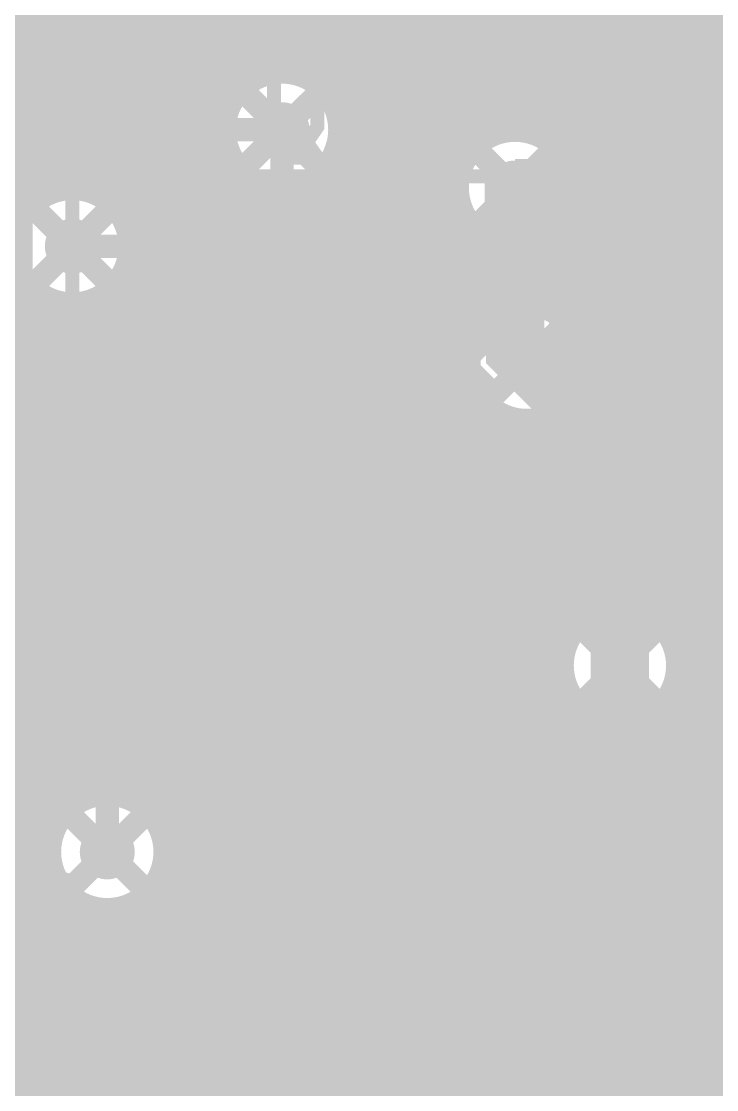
# Model space of a CAD drawing. Extents: x -3 to 92, y -53 to 125.
# Drawn here: x 64.47 to 72.05, y 58.75 to 70.4 of the extents above; entities that cross this region are included whole.
import ezdxf

# ---------------------------------------------------------------- set-up
doc = ezdxf.new("R2010")
doc.units = 0
doc.header["$MEASUREMENT"] = 0
doc.layers.get('0').update_dxf_attribs({"linetype": 'CONTINUOUS'})
for name, color, linetype in [('23-325-0_AST', 7, 'CONTINUOUS'), ('23-325-0_BOT', 7, 'CONTINUOUS'), ('23-325-0_DRD', 2, 'CONTINUOUS'), ('23-325-0_IN1', 4, 'CONTINUOUS'), ('23-325-0_IN2', 3, 'CONTINUOUS'), ('23-325-0_SMT', 10, 'CONTINUOUS'), ('23-325-0_SPT', 14, 'CONTINUOUS'), ('23-325-0_SST', 9, 'CONTINUOUS'), ('23-325-0_TOP', 12, 'CONTINUOUS'), ('THRUHOLE_TAP', 8, 'CONTINUOUS')]:
    doc.layers.add(name, color=color, linetype=linetype)

# ---------------------------------------------------------------- blocks, each defined once
blk = doc.blocks.new('OBLONG_51')
at = {"const_width": 0.65024}
blk.add_lwpolyline([(0, 0.50038), (0, -0.50038)], dxfattribs=at)
at = {"const_width": 0.32512}
for points in [[(-0.16256, 0.50038, 1), (0.16256, 0.50038, 1)], [(-0.16256, -0.50038, 1), (0.16256, -0.50038, 1)]]:
    blk.add_lwpolyline(points, format="xyb", close=True, dxfattribs=at)
blk = doc.blocks.new('ROUND_68')
at = {"const_width": 0.29972}
blk.add_lwpolyline([(-0.14986, 0, 1), (0.14986, 0, 1)], format="xyb", close=True, dxfattribs=at)
blk = doc.blocks.new('ROUND_78')
at = {"const_width": 0.29972}
blk.add_lwpolyline([(-0.14986, 0, 1), (0.14986, 0, 1)], format="xyb", close=True, dxfattribs=at)
blk = doc.blocks.new('ROUND_79')
at = {"const_width": 0.29972}
blk.add_lwpolyline([(-0.14986, 0, 1), (0.14986, 0, 1)], format="xyb", close=True, dxfattribs=at)
blk = doc.blocks.new('RECTANGLE_7')
blk.add_solid([(0.4064, 0.4826), (0.4064, -0.4826), (-0.4064, 0.4826), (-0.4064, -0.4826)])
blk = doc.blocks.new('RECTANGLE_40')
blk.add_solid([(0.635, 0.508), (0.635, -0.508), (-0.635, 0.508), (-0.635, -0.508)])
blk = doc.blocks.new('ROUND_84')
at = {"const_width": 0.10033}
blk.add_lwpolyline([(-0.050164, 0, 1), (0.050164, 0, 1)], format="xyb", close=True, dxfattribs=at)

msp = doc.modelspace()

# ---------------------------------------------------------------- linework, layer by layer
at = {"layer": '23-325-0_AST', "const_width": 0.1524}
for points in [[(62.103, 74.422), (62.103, 69.088), (64.897, 69.088), (64.897, 74.422), (62.103, 74.422)], [(70.2945, 69.6595), (73.2155, 69.6595), (73.2155, 71.2978), (70.2945, 71.2978), (70.2945, 69.6595)], [(71.5137, 70.02526), (71.5137, 71.04126), (71.42988, 70.87108)], [(72.11568, 70.02526), (72.11568, 71.04126), (72.03186, 70.87108)], [(70.66026, 70.53326), (70.91426, 70.53326), (70.99808, 70.7009), (70.99808, 70.87108), (70.91426, 71.04126), (70.66026, 71.04126), (70.66026, 70.02526)], [(70.87108, 70.53326), (70.99808, 70.02526)], [(71.60006, 70.02526), (71.42988, 70.02526)], [(72.1995, 70.02526), (72.03186, 70.02526)], [(70.2945, 67.7545), (73.2155, 67.7545), (73.2155, 69.3928), (70.2945, 69.3928), (70.2945, 67.7545)], [(71.5137, 68.12026), (71.5137, 69.13626), (71.42988, 68.96608)], [(72.11568, 68.12026), (72.11568, 69.13626), (72.03186, 68.96608)], [(70.66026, 68.62826), (70.91426, 68.62826), (70.99808, 68.7959), (70.99808, 68.96608), (70.91426, 69.13626), (70.66026, 69.13626), (70.66026, 68.12026)], [(59.944, 68.707), (64.516, 68.707), (64.516, 66.929), (64.262, 66.675), (64.516, 66.421), (64.516, 64.643), (59.944, 64.643), (59.944, 68.707)], [(65.024, 68.707), (69.596, 68.707), (69.596, 66.929), (69.342, 66.675), (69.596, 66.421), (69.596, 64.643), (65.024, 64.643), (65.024, 68.707)], [(70.87108, 68.62826), (70.99808, 68.12026)], [(71.60006, 68.12026), (71.42988, 68.12026)], [(72.1995, 68.12026), (72.03186, 68.12026)], [(66.90868, 67.65544), (66.90868, 67.183), (66.23304, 67.41922), (66.23304, 67.5386), (67.24904, 67.5386)], [(70.2945, 65.8495), (73.2155, 65.8495), (73.2155, 67.4878), (70.2945, 67.4878), (70.2945, 65.8495)], [(71.5137, 66.21526), (71.5137, 67.23126), (71.42988, 67.06108)], [(72.11568, 66.21526), (72.11568, 67.23126), (72.03186, 67.06108)], [(70.66026, 66.72326), (70.91426, 66.72326), (70.99808, 66.8909), (70.99808, 67.06108), (70.91426, 67.23126), (70.66026, 67.23126), (70.66026, 66.21526)], [(67.24904, 66.81724), (67.24904, 66.58102)], [(67.24904, 66.7004), (66.23304, 66.7004), (66.40068, 66.58102)], [(70.87108, 66.72326), (70.99808, 66.21526)], [(71.60006, 66.21526), (71.42988, 66.21526)], [(72.1995, 66.21526), (72.03186, 66.21526)], [(67.07886, 65.62344), (67.24904, 65.6844), (67.24904, 65.92062), (67.07886, 65.97904), (66.90868, 66.09842), (66.40068, 66.09842), (66.23304, 66.04), (66.23304, 65.6844), (66.40068, 65.62344), (67.07886, 65.62344)], [(66.90868, 65.8622), (67.24904, 66.09842)], [(70.2945, 61.4045), (73.2155, 61.4045), (73.2155, 63.0428), (70.2945, 63.0428), (70.2945, 61.4045)], [(71.5137, 61.77026), (71.5137, 62.78626), (71.42988, 62.61608)], [(72.11568, 61.77026), (72.11568, 62.78626), (72.03186, 62.61608)], [(70.66026, 62.27826), (70.91426, 62.27826), (70.99808, 62.4459), (70.99808, 62.61608), (70.91426, 62.78626), (70.66026, 62.78626), (70.66026, 61.77026)], [(70.87108, 62.27826), (70.99808, 61.77026)], [(69.7738, 58.3438), (69.7738, 62.04458), (59.7662, 62.04458), (59.7662, 58.928), (60.2488, 58.4454), (60.325, 58.34888), (69.7484, 58.3438), (69.7738, 58.3438)], [(71.60006, 61.77026), (71.42988, 61.77026)], [(72.1995, 61.77026), (72.03186, 61.77026)], [(65.06718, 60.9981), (64.05118, 61.3537), (64.05118, 60.87872)], [(65.06718, 60.5155), (65.06718, 60.27928)], [(65.06718, 60.39612), (64.05118, 60.39612), (64.22136, 60.27928)], [(64.05118, 59.79668), (64.897, 59.79668), (65.06718, 59.73572), (65.06718, 59.38012), (64.897, 59.3217), (64.05118, 59.3217)]]:
    msp.add_lwpolyline(points, dxfattribs=at)
at = {"layer": '23-325-0_BOT'}
for points, const_width in [([(70.993, 124.46), (70.993, 66.5734)], 0.254), ([(71.2216, 124.46), (71.2216, 66.3448)], 0.254), ([(71.4502, 124.46), (71.4502, 66.1162)], 0.254), ([(71.6788, 124.46), (71.6788, 52.83962)], 0.254), ([(71.9074, 124.46), (71.9074, 52.82692)], 0.254), ([(72.136, 124.46), (72.136, 52.72024)], 0.254), ([(66.8782, 120.8405), (66.8782, 69.6722)], 0.254), ([(69.3928, 113.31448), (69.3928, 69.0372)], 0.254), ([(69.6214, 113.28146), (69.6214, 69.18452)], 0.254), ([(67.1068, 98.82378), (67.1068, 69.8119)], 0.254), ([(67.3354, 98.5393), (67.3354, 69.84492)], 0.254), ([(67.564, 98.44278), (67.564, 69.79158)], 0.254), ([(67.7926, 98.4377), (67.7926, 69.61886)], 0.254), ([(68.0212, 98.52406), (68.0212, 17.04594)], 0.254), ([(61.468, 97.536), (64.389, 94.615), (64.389, 82.55), (63.881, 82.042), (63.881, 67.691), (64.77, 66.802), (64.77, 55.88)], 0.254), ([(66.04, 96.52), (66.04, 55.88)], 0.254), ([(66.6496, 96.35998), (66.6496, 56.03748)], 0.254), ([(66.4972, 96.08566), (66.4972, 56.3118)], 0.254), ([(65.024, 67.945), (65.405, 68.326), (65.405, 81.28)], 0.254), ([(69.85, 78.36662), (69.85, 69.2277)], 0.254), ([(70.0786, 78.17612), (70.0786, 69.18452)], 0.254), ([(70.7644, 78.2574), (70.7644, 66.802)], 0.254), ([(70.3072, 78.11262), (70.3072, 69.0372)], 0.254), ([(70.5358, 78.13548), (70.5358, 67.0306)], 0.254), ([(68.2498, 74.88428), (68.2498, 16.79956)], 0.254), ([(69.1642, 74.86904), (69.1642, 56.38038)], 0.254), ([(68.4784, 74.7268), (68.4784, 5.0673)], 0.254), ([(68.707, 74.68108), (68.707, 56.12384)], 0.254), ([(68.9356, 74.72172), (68.9356, 56.31688)], 0.254), ([(86.233, 70.4088), (66.4972, 70.4088)], 0.254), ([(86.233, 70.1802), (66.4972, 70.1802)], 0.254), ([(86.233, 69.9516), (66.4972, 69.9516)], 0.254), ([(66.93662, 69.723), (66.4972, 69.723)], 0.254), ([(80.39862, 69.723), (67.68084, 69.723)], 0.254), ([(66.74612, 69.4944), (66.4972, 69.4944)], 0.254), ([(80.20812, 69.4944), (67.87388, 69.4944)], 0.254), ([(66.68262, 69.2658), (66.4972, 69.2658)], 0.254), ([(67.31, 69.215), (67.31, 55.88)], 0.254), ([(80.14462, 69.2658), (67.93738, 69.2658)], 0.254), ([(66.70548, 69.0372), (66.4972, 69.0372)], 0.254), ([(69.39026, 69.0372), (67.91452, 69.0372)], 0.254), ([(80.16748, 69.0372), (70.3072, 69.0372)], 0.254), ([(66.8274, 68.8086), (66.4972, 68.8086)], 0.254), ([(66.8528, 68.78066), (66.8528, 56.3118)], 0.254), ([(67.7672, 68.78066), (67.7672, 56.3118)], 0.254), ([(69.24294, 68.8086), (67.79006, 68.8086)], 0.254), ([(67.7926, 68.8086), (67.7926, 56.28386)], 0.254), ([(69.85, 68.58), (69.85, 66.802), (69.977, 66.675)], 0.635), ([(80.2894, 68.8086), (70.45452, 68.8086)], 0.254), ([(66.8528, 68.58), (66.4972, 68.58)], 0.254), ([(69.2023, 68.58), (67.7672, 68.58)], 0.254), ([(69.2023, 68.58), (69.2023, 66.802)], 0.254), ([(86.233, 68.58), (70.4977, 68.58)], 0.254), ([(70.4977, 68.58), (70.4977, 67.0687)], 0.254), ([(66.8528, 68.3514), (66.4972, 68.3514)], 0.254), ([(69.2023, 68.3514), (67.7672, 68.3514)], 0.254), ([(86.233, 68.3514), (70.4977, 68.3514)], 0.254), ([(66.8528, 68.1228), (66.4972, 68.1228)], 0.254), ([(69.2023, 68.1228), (67.7672, 68.1228)], 0.254), ([(86.233, 68.1228), (70.4977, 68.1228)], 0.254), ([(65.405, 61.341), (65.405, 67.564), (65.024, 67.945)], 0.254), ([(66.8528, 67.8942), (66.4972, 67.8942)], 0.254), ([(69.2023, 67.8942), (67.7672, 67.8942)], 0.254), ([(86.233, 67.8942), (70.4977, 67.8942)], 0.254), ([(66.8528, 67.6656), (66.4972, 67.6656)], 0.254), ([(69.2023, 67.6656), (67.7672, 67.6656)], 0.254), ([(86.233, 67.6656), (70.4977, 67.6656)], 0.254), ([(66.8528, 67.437), (66.4972, 67.437)], 0.254), ([(69.2023, 67.437), (67.7672, 67.437)], 0.254), ([(86.233, 67.437), (70.4977, 67.437)], 0.254), ([(66.8528, 67.2084), (66.4972, 67.2084)], 0.254), ([(69.2023, 67.2084), (67.7672, 67.2084)], 0.254), ([(86.233, 67.2084), (70.4977, 67.2084)], 0.254), ([(66.8528, 66.9798), (66.4972, 66.9798)], 0.254), ([(69.2023, 66.9798), (67.7672, 66.9798)], 0.254), ([(70.4977, 67.0687), (71.44258, 66.12382)], 0.254), ([(86.233, 66.9798), (70.5866, 66.9798)], 0.254), ([(70.993, 63.373), (70.993, 65.659), (69.977, 66.675)], 0.635), ([(66.8528, 66.7512), (66.4972, 66.7512)], 0.254), ([(69.20484, 66.7512), (67.7672, 66.7512)], 0.254), ([(86.233, 66.7512), (70.8152, 66.7512)], 0.254), ([(66.8528, 66.5226), (66.4972, 66.5226)], 0.254), ([(69.2658, 66.5226), (67.7672, 66.5226)], 0.254), ([(86.233, 66.5226), (71.0438, 66.5226)], 0.254), ([(66.8528, 66.294), (66.4972, 66.294)], 0.254), ([(69.44106, 66.294), (67.7672, 66.294)], 0.254), ([(69.3928, 66.34226), (69.3928, 56.35752)], 0.254), ([(69.39788, 66.33718), (69.5198, 66.2178)], 0.254), ([(86.233, 66.294), (71.2724, 66.294)], 0.254), ([(69.5198, 66.2178), (70.3453, 65.38976)], 0.254), ([(66.8528, 66.0654), (66.4972, 66.0654)], 0.254), ([(69.66966, 66.0654), (67.7672, 66.0654)], 0.254), ([(69.6214, 66.11366), (69.6214, 56.23306)], 0.254), ([(86.233, 66.0654), (71.49592, 66.0654)], 0.254), ([(66.8528, 65.8368), (66.4972, 65.8368)], 0.254), ([(69.89826, 65.8368), (67.7672, 65.8368)], 0.254), ([(69.85, 65.88506), (69.85, 53.84038)], 0.254), ([(86.233, 65.8368), (71.6153, 65.8368)], 0.254), ([(66.8528, 65.6082), (66.4972, 65.6082)], 0.254), ([(70.12686, 65.6082), (67.7672, 65.6082)], 0.254), ([(70.0786, 65.65646), (70.0786, 53.9496)], 0.254), ([(71.6407, 65.659), (71.6407, 63.373)], 0.254), ([(86.233, 65.6082), (71.6407, 65.6082)], 0.254), ([(66.8528, 65.3796), (66.4972, 65.3796)], 0.254), ([(70.3453, 65.3796), (67.7672, 65.3796)], 0.254), ([(70.3072, 65.42786), (70.3072, 53.96484)], 0.254), ([(70.3453, 65.38976), (70.3453, 63.373)], 0.254), ([(86.233, 65.3796), (71.6407, 65.3796)], 0.254), ([(66.8528, 65.151), (66.4972, 65.151)], 0.254), ([(70.3453, 65.151), (67.7672, 65.151)], 0.254), ([(86.233, 65.151), (71.6407, 65.151)], 0.254), ([(66.8528, 64.9224), (66.4972, 64.9224)], 0.254), ([(70.3453, 64.9224), (67.7672, 64.9224)], 0.254), ([(86.233, 64.9224), (71.6407, 64.9224)], 0.254), ([(66.8528, 64.6938), (66.4972, 64.6938)], 0.254), ([(70.3453, 64.6938), (67.7672, 64.6938)], 0.254), ([(86.233, 64.6938), (71.6407, 64.6938)], 0.254), ([(66.8528, 64.4652), (66.4972, 64.4652)], 0.254), ([(70.3453, 64.4652), (67.7672, 64.4652)], 0.254), ([(86.233, 64.4652), (71.6407, 64.4652)], 0.254), ([(66.8528, 64.2366), (66.4972, 64.2366)], 0.254), ([(70.3453, 64.2366), (67.7672, 64.2366)], 0.254), ([(86.233, 64.2366), (71.6407, 64.2366)], 0.254), ([(66.8528, 64.008), (66.4972, 64.008)], 0.254), ([(70.3453, 64.008), (67.7672, 64.008)], 0.254), ([(86.233, 64.008), (71.6407, 64.008)], 0.254), ([(66.8528, 63.7794), (66.4972, 63.7794)], 0.254), ([(70.3453, 63.7794), (67.7672, 63.7794)], 0.254), ([(86.233, 63.7794), (71.6407, 63.7794)], 0.254), ([(66.8528, 63.5508), (66.4972, 63.5508)], 0.254), ([(70.3453, 63.5508), (67.7672, 63.5508)], 0.254), ([(86.233, 63.5508), (71.6407, 63.5508)], 0.254), ([(66.8528, 63.3222), (66.4972, 63.3222)], 0.254), ([(70.34784, 63.3222), (67.7672, 63.3222)], 0.254), ([(86.233, 63.3222), (71.63816, 63.3222)], 0.254), ([(66.8528, 63.0936), (66.4972, 63.0936)], 0.254), ([(70.4088, 63.0936), (67.7672, 63.0936)], 0.254), ([(86.233, 63.0936), (71.5772, 63.0936)], 0.254), ([(70.5358, 62.91326), (70.5358, 53.89118)], 0.254), ([(71.4502, 62.91326), (71.4502, 52.7685)], 0.254), ([(66.8528, 62.865), (66.4972, 62.865)], 0.254), ([(70.59168, 62.865), (67.7672, 62.865)], 0.254), ([(86.233, 62.865), (71.39432, 62.865)], 0.254), ([(70.7644, 62.76594), (70.7644, 53.67528)], 0.254), ([(70.993, 62.7253), (70.993, 49.64938)], 0.254), ([(71.2216, 62.76594), (71.2216, 52.56276)], 0.254), ([(66.8528, 62.6364), (66.4972, 62.6364)], 0.254), ([(86.233, 62.6364), (67.7672, 62.6364)], 0.254), ([(66.8528, 62.4078), (66.4972, 62.4078)], 0.254), ([(86.233, 62.4078), (67.7672, 62.4078)], 0.254), ([(66.8528, 62.1792), (66.4972, 62.1792)], 0.254), ([(86.233, 62.1792), (67.7672, 62.1792)], 0.254), ([(66.8528, 61.9506), (66.4972, 61.9506)], 0.254), ([(86.233, 61.9506), (67.7672, 61.9506)], 0.254), ([(66.8528, 61.722), (66.4972, 61.722)], 0.254), ([(86.233, 61.722), (67.7672, 61.722)], 0.254), ([(66.8528, 61.4934), (66.4972, 61.4934)], 0.254), ([(86.233, 61.4934), (67.7672, 61.4934)], 0.254), ([(66.8528, 61.2648), (66.4972, 61.2648)], 0.254), ([(86.233, 61.2648), (67.7672, 61.2648)], 0.254), ([(66.8528, 61.0362), (66.4972, 61.0362)], 0.254), ([(86.233, 61.0362), (67.7672, 61.0362)], 0.254), ([(66.8528, 60.8076), (66.4972, 60.8076)], 0.254), ([(86.233, 60.8076), (67.7672, 60.8076)], 0.254), ([(65.2272, 60.73648), (65.2272, 56.3118)], 0.254), ([(65.278, 60.72378), (65.278, 56.25084)], 0.254), ([(65.5066, 60.7187), (65.5066, 56.21528)], 0.254), ([(65.5828, 60.73648), (65.5828, 56.3118)], 0.254), ([(65.5828, 60.579), (65.2272, 60.579)], 0.254), ([(66.8528, 60.579), (66.4972, 60.579)], 0.254), ([(86.233, 60.579), (67.7672, 60.579)], 0.254), ([(65.5828, 60.3504), (65.2272, 60.3504)], 0.254), ([(66.8528, 60.3504), (66.4972, 60.3504)], 0.254), ([(86.233, 60.3504), (67.7672, 60.3504)], 0.254), ([(65.5828, 60.1218), (65.2272, 60.1218)], 0.254), ([(66.8528, 60.1218), (66.4972, 60.1218)], 0.254), ([(86.233, 60.1218), (67.7672, 60.1218)], 0.254), ([(65.5828, 59.8932), (65.2272, 59.8932)], 0.254), ([(66.8528, 59.8932), (66.4972, 59.8932)], 0.254), ([(86.233, 59.8932), (67.7672, 59.8932)], 0.254), ([(65.5828, 59.6646), (65.2272, 59.6646)], 0.254), ([(66.8528, 59.6646), (66.4972, 59.6646)], 0.254), ([(86.233, 59.6646), (67.7672, 59.6646)], 0.254), ([(65.5828, 59.436), (65.2272, 59.436)], 0.254), ([(66.8528, 59.436), (66.4972, 59.436)], 0.254), ([(86.233, 59.436), (67.7672, 59.436)], 0.254), ([(65.5828, 59.2074), (65.2272, 59.2074)], 0.254), ([(66.8528, 59.2074), (66.4972, 59.2074)], 0.254), ([(86.233, 59.2074), (67.7672, 59.2074)], 0.254), ([(65.5828, 58.9788), (65.2272, 58.9788)], 0.254), ([(66.8528, 58.9788), (66.4972, 58.9788)], 0.254), ([(86.233, 58.9788), (67.7672, 58.9788)], 0.254), ([(65.5828, 58.7502), (65.2272, 58.7502)], 0.254), ([(66.8528, 58.7502), (66.4972, 58.7502)], 0.254), ([(76.7715, 58.7502), (67.7672, 58.7502)], 0.254)]:
    msp.add_lwpolyline(points, dxfattribs=dict(at, const_width=const_width))
at = {"layer": '23-325-0_BOT', "const_width": 0.254}
for points in [[(67.31, 69.84492, 0.4142136), (66.68008, 69.215)], [(67.93992, 69.215, 0.4142136), (67.31, 69.84492)], [(66.68008, 69.215, 0.1922579), (66.85331, 68.78114)], [(67.7672, 68.78066, 0.1922583), (67.94062, 69.215)], [(69.85, 69.2277, 0.4142136), (69.2023, 68.58)], [(70.4977, 68.58, 0.4142136), (69.85, 69.2277)], [(69.2023, 66.802, 0.1989124), (69.39201, 66.34401)], [(71.6407, 65.659, 0.1989124), (71.45099, 66.11699)], [(70.3453, 63.373, 0.4142136), (70.993, 62.7253)], [(70.993, 62.7253, 0.4142136), (71.6407, 63.373)], [(65.2272, 60.73648, 0.071635), (65.405, 60.71088)], [(65.405, 60.71108, 0.0716347), (65.58274, 60.73667)]]:
    msp.add_lwpolyline(points, format="xyb", dxfattribs=at)
at = {"layer": '23-325-0_DRD', "const_width": 0.254}
for points in [[(67.945, 69.85), (66.675, 68.58)], [(67.945, 68.58), (66.675, 69.85)], [(70.485, 69.215), (69.215, 67.945)], [(70.485, 67.945), (69.215, 69.215)], [(65.659, 68.58), (64.389, 67.31)], [(65.659, 67.31), (64.389, 68.58)], [(65.659, 68.58), (64.389, 67.31)], [(65.659, 67.31), (64.389, 68.58)], [(70.612, 67.31), (69.342, 66.04)], [(70.612, 66.04), (69.342, 67.31)], [(70.612, 67.31), (69.342, 66.04)], [(70.612, 66.04), (69.342, 67.31)], [(64.77, 66.294), (63.5, 65.024)], [(64.77, 65.024), (63.5, 66.294)], [(71.628, 64.008), (70.358, 62.738)], [(71.628, 62.738), (70.358, 64.008)], [(71.628, 64.008), (70.358, 62.738)], [(71.628, 62.738), (70.358, 64.008)], [(66.04, 61.976), (64.77, 60.706)], [(66.04, 60.706), (64.77, 61.976)]]:
    msp.add_lwpolyline(points, dxfattribs=at)
at = {"layer": '23-325-0_IN1', "const_width": 0.254}
for points in [[(68.453, 124.46), (68.453, -1.46304)], [(68.6816, 124.46), (68.6816, -1.50114)], [(68.9102, 124.46), (68.9102, -1.59258)], [(69.1388, 124.46), (69.1388, 37.19322)], [(71.1962, 124.46), (71.1962, 63.9699)], [(71.4248, 124.46), (71.4248, 63.8302)], [(71.6534, 124.46), (71.6534, 52.8193)], [(71.882, 124.46), (71.882, 52.81422)], [(72.1106, 124.46), (72.1106, 52.7177)], [(66.8528, 120.8405), (66.8528, 69.6468)], [(69.3674, 117.94998), (69.3674, 68.98386)], [(69.596, 117.60708), (69.596, 69.15658)], [(67.0814, 98.89998), (67.0814, 69.80174)], [(68.2244, 98.72472), (68.2244, 18.89506)], [(67.31, 98.55708), (67.31, 69.84492)], [(67.5386, 98.44786), (67.5386, 69.80174)], [(67.7672, 98.43516), (67.7672, 69.6468)], [(67.9958, 98.50882), (67.9958, 19.01952)], [(66.6242, 96.28378), (66.6242, 56.11622)], [(66.3956, 95.9993), (66.3956, 56.4007)], [(66.167, 95.90278), (66.167, 56.49722)], [(64.5668, 81.03616), (64.5668, 68.3768)], [(64.7954, 81.04886), (64.7954, 68.53174)], [(65.9384, 80.94472), (65.9384, 61.67628)], [(65.024, 80.77708), (65.024, 68.57492)], [(65.7098, 80.72882), (65.7098, 61.89218)], [(65.2526, 80.66786), (65.2526, 68.53174)], [(65.4812, 80.65516), (65.4812, 68.3768)], [(70.9676, 78.57998), (70.9676, 64.00292)], [(69.8246, 78.40472), (69.8246, 69.20992)], [(70.0532, 78.18882), (70.0532, 69.1769)], [(70.739, 78.23708), (70.739, 63.94958)], [(70.2818, 78.11516), (70.2818, 69.0372)], [(70.5104, 78.12786), (70.5104, 67.01028)], [(86.36, 70.4088), (1.89484, 70.4088)], [(86.36, 70.1802), (45.5168, 70.1802)], [(86.36, 69.9516), (45.67174, 69.9516)], [(66.93662, 69.723), (62.09284, 69.723)], [(80.39862, 69.723), (67.68084, 69.723)], [(66.74612, 69.4944), (62.28588, 69.4944)], [(80.20812, 69.4944), (67.87388, 69.4944)], [(66.68262, 69.2658), (62.34938, 69.2658)], [(80.14462, 69.2658), (67.93738, 69.2658)], [(66.70548, 69.0372), (62.32652, 69.0372)], [(69.41566, 69.0372), (67.91452, 69.0372)], [(80.16748, 69.0372), (70.2818, 69.0372)], [(66.8274, 68.8086), (62.20206, 68.8086)], [(66.8528, 68.78066), (66.8528, 56.3118)], [(67.7672, 68.78066), (67.7672, 56.3118)], [(69.26326, 68.8086), (67.79006, 68.8086)], [(80.2894, 68.8086), (70.43674, 68.8086)], [(67.0814, 68.62826), (67.0814, 56.46674)], [(67.5386, 68.62826), (67.5386, 56.46674)], [(69.22008, 68.58), (55.36438, 68.58)], [(67.31, 68.58508), (67.31, 56.50992)], [(86.36, 68.58), (70.47992, 68.58)], [(64.5414, 68.3514), (55.02148, 68.3514)], [(69.26326, 68.3514), (65.50406, 68.3514)], [(86.36, 68.3514), (70.43674, 68.3514)], [(69.3674, 68.1736), (69.3674, 66.83248)], [(64.41948, 68.1228), (63.7032, 68.1228)], [(69.41566, 68.1228), (65.62852, 68.1228)], [(86.36, 68.1228), (70.2818, 68.1228)], [(70.2818, 68.12026), (70.2818, 67.22618)], [(69.596, 68.00342), (69.596, 67.17538)], [(69.8246, 67.95008), (69.8246, 67.2846)], [(70.0532, 67.9831), (70.0532, 67.29984)], [(64.39662, 67.8942), (63.8429, 67.8942)], [(86.36, 67.8942), (65.65138, 67.8942)], [(64.46012, 67.6656), (63.87592, 67.6656)], [(86.36, 67.6656), (65.58788, 67.6656)], [(64.65062, 67.437), (63.82258, 67.437)], [(64.5668, 67.51066), (64.5668, 56.4769)], [(86.36, 67.437), (65.39484, 67.437)], [(65.4812, 67.51066), (65.4812, 61.96584)], [(64.7954, 67.35826), (64.7954, 61.49848)], [(65.024, 67.31508), (65.024, 61.84138)], [(65.2526, 67.35826), (65.2526, 61.9506)], [(69.64172, 67.2084), (63.64986, 67.2084)], [(86.36, 67.2084), (70.31228, 67.2084)], [(69.42582, 66.9798), (48.0568, 66.9798)], [(86.36, 66.9798), (70.52818, 66.9798)], [(69.35216, 66.7512), (43.9928, 66.7512)], [(86.36, 66.7512), (70.60184, 66.7512)], [(69.36486, 66.5226), (44.14774, 66.5226)], [(69.3674, 66.51498), (69.3674, 37.4777)], [(86.36, 66.5226), (70.5866, 66.5226)], [(69.47408, 66.294), (44.19092, 66.294)], [(86.36, 66.294), (70.47738, 66.294)], [(70.5104, 66.33972), (70.5104, 63.77686)], [(69.596, 66.17208), (69.596, 37.57422)], [(69.81698, 66.0654), (44.14774, 66.0654)], [(69.8246, 66.06286), (69.8246, 40.48506)], [(70.0532, 66.05016), (70.0532, 49.43856)], [(86.36, 66.0654), (70.13448, 66.0654)], [(70.2818, 66.12382), (70.2818, 49.68494)], [(86.36, 65.8368), (43.9928, 65.8368)], [(86.36, 65.6082), (7.5819, 65.6082)], [(86.36, 65.3796), (7.61492, 65.3796)], [(86.36, 65.151), (22.0853, 65.151)], [(86.36, 64.9224), (50.26406, 64.9224)], [(86.36, 64.6938), (50.38852, 64.6938)], [(86.36, 64.4652), (50.41138, 64.4652)], [(86.36, 64.2366), (50.34788, 64.2366)], [(86.36, 64.008), (50.15484, 64.008)], [(70.5104, 63.7794), (24.79294, 63.7794)], [(86.36, 63.7794), (71.47306, 63.7794)], [(70.38848, 63.5508), (25.02916, 63.5508)], [(86.36, 63.5508), (71.59752, 63.5508)], [(70.36562, 63.3222), (25.16378, 63.3222)], [(86.36, 63.3222), (71.62038, 63.3222)], [(70.42912, 63.0936), (25.23744, 63.0936)], [(86.36, 63.0936), (71.55688, 63.0936)], [(70.5104, 62.9666), (70.5104, 49.7713)], [(71.4248, 62.91326), (71.4248, 52.73294)], [(70.61962, 62.865), (38.4937, 62.865)], [(70.739, 62.79642), (70.739, 49.76622)], [(71.1962, 62.7761), (71.1962, 52.48656)], [(86.36, 62.865), (71.36384, 62.865)], [(70.9676, 62.74308), (70.9676, 49.6697)], [(86.36, 62.6364), (38.92804, 62.6364)], [(86.36, 62.4078), (39.15156, 62.4078)], [(86.36, 62.1792), (39.2938, 62.1792)], [(65.24498, 61.9506), (57.55386, 61.9506)], [(86.36, 61.9506), (65.56248, 61.9506)], [(64.90208, 61.722), (57.72658, 61.722)], [(86.36, 61.722), (65.90538, 61.722)], [(64.79286, 61.4934), (57.77992, 61.4934)], [(86.36, 61.4934), (66.0146, 61.4934)], [(64.78016, 61.2648), (57.7469, 61.2648)], [(86.36, 61.2648), (66.02984, 61.2648)], [(64.7954, 61.18098), (64.7954, 56.50992)], [(64.85382, 61.0362), (57.6072, 61.0362)], [(86.36, 61.0362), (65.95618, 61.0362)], [(65.9384, 61.00572), (65.9384, 56.5023)], [(65.06972, 60.8076), (39.17188, 60.8076)], [(65.024, 60.83808), (65.024, 56.45658)], [(86.36, 60.8076), (65.74028, 60.8076)], [(65.2526, 60.72886), (65.2526, 56.28386)], [(65.4812, 60.71616), (65.4812, 56.16956)], [(65.7098, 60.78982), (65.7098, 56.41594)], [(86.36, 60.579), (38.95852, 60.579)], [(86.36, 60.3504), (38.5699, 60.3504)], [(86.36, 60.1218), (38.89502, 60.1218)], [(86.36, 59.8932), (39.13124, 59.8932)], [(86.36, 59.6646), (39.2811, 59.6646)], [(86.36, 59.436), (39.37508, 59.436)], [(86.36, 59.2074), (39.4208, 59.2074)], [(74.90968, 58.9788), (39.42842, 58.9788)], [(74.65568, 58.7502), (39.3954, 58.7502)]]:
    msp.add_lwpolyline(points, dxfattribs=at)
for points in [[(67.31, 69.84492, 0.4142136), (66.68008, 69.215)], [(67.93992, 69.215, 0.4142136), (67.31, 69.84492)], [(66.68008, 69.215, 0.4142136), (67.31, 68.58508)], [(67.31, 68.58508, 0.4142136), (67.93992, 69.215)], [(69.85, 69.20992, 0.4142136), (69.22008, 68.58)], [(70.47992, 68.58, 0.4142136), (69.85, 69.20992)], [(65.024, 68.57492, 0.4142136), (64.39408, 67.945)], [(65.024, 68.57492, 0.4142136), (64.39408, 67.945)], [(65.65392, 67.945, 0.4142136), (65.024, 68.57492)], [(65.65392, 67.945, 0.4142136), (65.024, 68.57492)], [(69.22008, 68.58, 0.4142136), (69.85, 67.95008)], [(69.85, 67.95008, 0.4142136), (70.47992, 68.58)], [(64.39408, 67.945, 0.4142136), (65.024, 67.31508)], [(64.39408, 67.945, 0.4142136), (65.024, 67.31508)], [(65.024, 67.31508, 0.4142136), (65.65392, 67.945)], [(65.024, 67.31508, 0.4142136), (65.65392, 67.945)], [(69.977, 67.30492, 0.4142136), (69.34708, 66.675)], [(70.60692, 66.675, 0.4142136), (69.977, 67.30492)], [(69.34708, 66.675, 0.4142136), (69.977, 66.04508)], [(69.977, 66.04508, 0.4142136), (70.60692, 66.675)], [(70.993, 64.00292, 0.4142136), (70.36308, 63.373)], [(70.993, 64.00292, 0.4142136), (70.36308, 63.373)], [(71.62292, 63.373, 0.4142136), (70.993, 64.00292)], [(71.62292, 63.373, 0.4142136), (70.993, 64.00292)], [(70.36308, 63.373, 0.4142136), (70.993, 62.74308)], [(70.36308, 63.373, 0.4142136), (70.993, 62.74308)], [(70.993, 62.74308, 0.4142136), (71.62292, 63.373)], [(70.993, 62.74308, 0.4142136), (71.62292, 63.373)], [(65.405, 61.97092, 0.4142136), (64.77508, 61.341)], [(66.03492, 61.341, 0.4142136), (65.405, 61.97092)], [(64.77508, 61.341, 0.4142136), (65.405, 60.71108)], [(65.405, 60.71108, 0.4142136), (66.03492, 61.341)]]:
    msp.add_lwpolyline(points, format="xyb", dxfattribs=at)
at = {"layer": '23-325-0_IN2', "const_width": 0.635}
msp.add_lwpolyline([(57.15, 61.468), (59.309, 61.468), (60.071, 62.23), (70.358, 62.23), (70.993, 62.865), (70.993, 63.373)], dxfattribs=at)
at = {"layer": '23-325-0_SST', "const_width": 0.1524}
for points in [[(62.103, 74.422), (64.897, 74.422), (64.897, 69.088), (62.103, 69.088), (62.103, 74.422)], [(70.2945, 69.6595), (73.2155, 69.6595), (73.2155, 71.2978), (70.2945, 71.2978), (70.2945, 69.6595)], [(71.63308, 70.1294), (71.63308, 71.1454), (71.5137, 70.97776)], [(70.55866, 70.6374), (70.91426, 70.6374), (71.0311, 70.80758), (71.0311, 70.97776), (70.91426, 71.1454), (70.55866, 71.1454), (70.55866, 70.1294)], [(70.8533, 70.6374), (71.0311, 70.1294)], [(68.29806, 68.9102), (68.29806, 69.9262), (68.17868, 69.75602)], [(71.75246, 70.1294), (71.5137, 70.1294)], [(67.22364, 69.07784), (67.28206, 68.9102), (67.51828, 68.9102), (67.57924, 69.07784), (67.69608, 69.24802), (67.69608, 69.75602), (67.63766, 69.9262), (67.28206, 69.9262), (67.22364, 69.75602), (67.22364, 69.07784)], [(69.25564, 69.24802), (68.78066, 69.24802), (69.01688, 69.9262), (69.13626, 69.9262), (69.13626, 68.9102)], [(70.2945, 67.7545), (73.2155, 67.7545), (73.2155, 69.3928), (70.2945, 69.3928), (70.2945, 67.7545)], [(71.63308, 68.2244), (71.63308, 69.2404), (71.5137, 69.07276)], [(67.45986, 69.24802), (67.69608, 68.9102)], [(70.55866, 68.7324), (70.91426, 68.7324), (71.0311, 68.90258), (71.0311, 69.07276), (70.91426, 69.2404), (70.55866, 69.2404), (70.55866, 68.2244)], [(68.41744, 68.9102), (68.17868, 68.9102)], [(59.944, 68.707), (59.944, 64.643), (64.516, 64.643), (64.516, 66.421), (64.262, 66.675), (64.516, 66.929), (64.516, 68.707), (59.944, 68.707)], [(65.024, 68.707), (65.024, 64.643), (69.596, 64.643), (69.596, 66.421), (69.342, 66.675), (69.596, 66.929), (69.596, 68.707), (65.024, 68.707)], [(70.8533, 68.7324), (71.0311, 68.2244)], [(63.95466, 67.68084), (64.01308, 67.5132), (64.36868, 67.5132), (64.42964, 67.68084), (64.42964, 68.0212), (64.31026, 68.18884), (63.95466, 68.18884), (63.95466, 68.5292), (64.42964, 68.5292)], [(71.75246, 68.2244), (71.5137, 68.2244)], [(70.2945, 65.8495), (73.2155, 65.8495), (73.2155, 67.4878), (70.2945, 67.4878), (70.2945, 65.8495)], [(71.63308, 66.3194), (71.63308, 67.3354), (71.5137, 67.16776)], [(70.55866, 66.8274), (70.91426, 66.8274), (71.0311, 66.99758), (71.0311, 67.16776), (70.91426, 67.3354), (70.55866, 67.3354), (70.55866, 66.3194)], [(70.8533, 66.8274), (71.0311, 66.3194)], [(71.75246, 66.3194), (71.5137, 66.3194)], [(70.2945, 61.4045), (73.2155, 61.4045), (73.2155, 63.0428), (70.2945, 63.0428), (70.2945, 61.4045)], [(69.7738, 58.3438), (69.7738, 62.04458), (59.7662, 62.04458), (59.7662, 58.928), (60.2488, 58.4454), (60.325, 58.34888), (69.7484, 58.3438), (69.7738, 58.3438)], [(71.37908, 59.9694), (71.37908, 60.9854), (71.2597, 60.81776)], [(72.0979, 59.9694), (72.0979, 60.9854), (71.98106, 60.81776)], [(70.30466, 60.4774), (70.66026, 60.4774), (70.7771, 60.64758), (70.7771, 60.81776), (70.66026, 60.9854), (70.30466, 60.9854), (70.30466, 59.9694)], [(70.5993, 60.4774), (70.7771, 59.9694)], [(71.49846, 59.9694), (71.2597, 59.9694)], [(72.21728, 59.9694), (71.98106, 59.9694)], [(71.29018, 58.9661), (70.27418, 59.3217), (70.27418, 58.84672)]]:
    msp.add_lwpolyline(points, dxfattribs=at)
at = {"layer": '23-325-0_TOP'}
for points, const_width in [([(64.7954, 80.1878), (64.7954, 69.6722)], 0.254), ([(65.024, 80.1878), (65.024, 69.6722)], 0.254), ([(65.2526, 80.1878), (65.2526, 69.6722)], 0.254), ([(65.4812, 80.1878), (65.4812, 69.6722)], 0.254), ([(70.0532, 78.18882), (70.0532, 69.2277)], 0.254), ([(70.2818, 78.11516), (70.2818, 69.2277)], 0.254), ([(67.5386, 76.27366), (67.5386, 69.80174)], 0.254), ([(67.31, 76.04506), (67.31, 69.84492)], 0.254), ([(67.7672, 75.51928), (67.7672, 69.6468)], 0.254), ([(67.9958, 75.51928), (67.9958, 69.0372)], 0.254), ([(69.3674, 75.51928), (69.3674, 69.0118)], 0.254), ([(69.596, 75.51928), (69.596, 69.17436)], 0.254), ([(69.8246, 75.51928), (69.8246, 69.2277)], 0.254), ([(65.7098, 74.9681), (65.7098, 69.6722)], 0.254), ([(65.9384, 74.9681), (65.9384, 69.6722)], 0.254), ([(66.167, 74.9681), (66.167, 69.6722)], 0.254), ([(66.3956, 74.9681), (66.3956, 69.6722)], 0.254), ([(66.6242, 74.9681), (66.6242, 69.6722)], 0.254), ([(66.8528, 74.9681), (66.8528, 69.6722)], 0.254), ([(67.0814, 74.9681), (67.0814, 69.80174)], 0.254), ([(68.2244, 74.91476), (68.2244, 69.0372)], 0.254), ([(69.1388, 74.84364), (69.1388, 68.53936)], 0.254), ([(68.453, 74.73696), (68.453, 69.0372)], 0.254), ([(68.6816, 74.68108), (68.6816, 68.97624)], 0.254), ([(68.9102, 74.71156), (68.9102, 68.76796)], 0.254), ([(71.0438, 72.39), (71.0438, 70.485)], 0.762), ([(70.3072, 71.2978), (70.3072, 69.6722)], 0.254), ([(64.7319, 70.9168), (64.7319, 69.6722)], 0.254), ([(71.0438, 70.485), (71.0438, 68.58)], 0.762), ([(70.3072, 70.4088), (64.7319, 70.4088)], 0.254), ([(70.3072, 70.1802), (64.7319, 70.1802)], 0.254), ([(70.3072, 69.9516), (64.7319, 69.9516)], 0.254), ([(66.93662, 69.723), (64.7319, 69.723)], 0.254), ([(66.87566, 69.6722), (64.7319, 69.6722)], 0.254), ([(70.3072, 69.723), (67.68084, 69.723)], 0.254), ([(70.3326, 69.6722), (70.3072, 69.6722)], 0.254), ([(70.3326, 69.6722), (70.3326, 69.3928)], 0.254), ([(70.3326, 69.4944), (67.87388, 69.4944)], 0.254), ([(70.3072, 69.3928), (70.3072, 69.2277)], 0.254), ([(70.3326, 69.3928), (70.3072, 69.3928)], 0.254), ([(56.007, 67.691), (56.134, 67.691), (57.658, 69.215), (61.722, 69.215), (67.31, 69.215)], 0.254), ([(70.3072, 69.2658), (67.93738, 69.2658)], 0.254), ([(70.3072, 69.2277), (69.85, 69.2277)], 0.254), ([(69.39026, 69.0372), (67.91452, 69.0372)], 0.254), ([(68.453, 69.0372), (67.91452, 69.0372)], 0.254), ([(68.78066, 68.90004), (69.21246, 68.46824)], 0.254), ([(69.24294, 68.8086), (68.86956, 68.8086)], 0.254), ([(71.0438, 68.58), (69.85, 68.58)], 0.635), ([(58.293, 66.675), (58.42, 66.675), (60.325, 68.58), (68.453, 68.58), (69.342, 67.691), (73.152, 67.691), (74.676, 66.167), (78.613, 66.167), (79.756, 67.31)], 0.254), ([(69.2023, 68.58), (69.09816, 68.58)], 0.254), ([(66.167, 67.691), (65.913, 67.945), (65.024, 67.945)], 0.254), ([(65.024, 67.945), (65.913, 67.945), (66.167, 67.691)], 0.254), ([(61.087, 67.691), (62.23, 67.691), (62.23, 65.659), (63.246, 64.643), (66.167, 64.643), (66.675, 64.135), (66.675, 63.246)], 0.254), ([(69.977, 66.675), (71.0438, 66.675)], 0.635), ([(69.977, 66.675), (71.0438, 66.675)], 0.635), ([(63.373, 66.675), (66.802, 66.675), (67.945, 65.532), (68.834, 65.532), (69.723, 64.643), (75.438, 64.643), (76.835, 63.246), (78.359, 63.246), (79.756, 61.849), (79.756, 62.23)], 0.254), ([(68.453, 66.675), (68.707, 66.675), (70.231, 65.151), (75.692, 65.151), (77.089, 63.754), (78.74, 63.754), (79.756, 64.77)], 0.254), ([(66.167, 65.659), (64.135, 65.659)], 0.254), ([(70.993, 63.373), (70.993, 62.2808), (71.0438, 62.23)], 0.635), ([(71.0438, 62.23), (70.993, 62.2808), (70.993, 63.373)], 0.635), ([(69.215, 54.483), (69.215, 54.737), (70.485, 56.007), (70.485, 57.785), (69.723, 58.547), (66.167, 58.547), (64.135, 60.579), (64.135, 63.246)], 0.254), ([(65.405, 63.246), (65.405, 61.341)], 0.254)]:
    msp.add_lwpolyline(points, dxfattribs=dict(at, const_width=const_width))
at = {"layer": '23-325-0_TOP', "const_width": 0.254}
for points in [[(67.31, 69.84492, 0.1922585), (66.87614, 69.67169)], [(67.93992, 69.215, 0.4142136), (67.31, 69.84492)], [(67.91452, 69.0372, 0.071635), (67.94012, 69.215)], [(69.85, 69.2277, 0.4142136), (69.2023, 68.58)], [(68.77558, 68.90258, 0.1989124), (68.453, 69.0362)], [(69.2023, 68.58, 0.0434111), (69.21203, 68.46816)]]:
    msp.add_lwpolyline(points, format="xyb", dxfattribs=at)

# ---------------------------------------------------------------- block references
at = {"layer": '23-325-0_AST'}
for p in [(65.405, 63.246), (66.675, 63.246), (67.945, 63.246), (69.215, 63.246)]:
    msp.add_blockref('OBLONG_51', p, dxfattribs=at)
at = {"layer": '23-325-0_BOT'}
for name, p in [('ROUND_68', (67.31, 69.215)), ('ROUND_68', (69.85, 68.58)), ('ROUND_78', (65.024, 67.945)), ('ROUND_68', (69.977, 66.675)), ('ROUND_68', (70.993, 63.373)), ('ROUND_68', (65.405, 61.341))]:
    msp.add_blockref(name, p, dxfattribs=at)
at = {"layer": '23-325-0_IN1'}
for name, p in [('ROUND_79', (67.31, 69.215)), ('ROUND_78', (69.85, 68.58)), ('ROUND_79', (65.024, 67.945)), ('ROUND_78', (69.977, 66.675)), ('ROUND_78', (70.993, 63.373)), ('ROUND_79', (65.405, 61.341))]:
    msp.add_blockref(name, p, dxfattribs=at)
at = {"layer": '23-325-0_IN2'}
for p in [(67.31, 69.215), (69.85, 68.58), (65.024, 67.945), (69.977, 66.675), (70.993, 63.373), (65.405, 61.341)]:
    msp.add_blockref('ROUND_68', p, dxfattribs=at)
at = {"layer": '23-325-0_SMT'}
for name, p in [('RECTANGLE_7', (71.0438, 70.485)), ('RECTANGLE_7', (71.0438, 68.58)), ('RECTANGLE_40', (66.167, 67.691)), ('RECTANGLE_40', (68.453, 66.675)), ('RECTANGLE_7', (71.0438, 66.675)), ('RECTANGLE_40', (66.167, 65.659)), ('OBLONG_51', (65.405, 63.246)), ('OBLONG_51', (66.675, 63.246)), ('OBLONG_51', (67.945, 63.246)), ('OBLONG_51', (69.215, 63.246)), ('RECTANGLE_7', (71.0438, 62.23))]:
    msp.add_blockref(name, p, dxfattribs=at)
at = {"layer": '23-325-0_SPT'}
for name, p in [('RECTANGLE_7', (71.0438, 70.485)), ('RECTANGLE_7', (71.0438, 68.58)), ('RECTANGLE_40', (66.167, 67.691)), ('RECTANGLE_40', (68.453, 66.675)), ('RECTANGLE_7', (71.0438, 66.675)), ('RECTANGLE_40', (66.167, 65.659)), ('OBLONG_51', (65.405, 63.246)), ('OBLONG_51', (66.675, 63.246)), ('OBLONG_51', (67.945, 63.246)), ('OBLONG_51', (69.215, 63.246)), ('RECTANGLE_7', (71.0438, 62.23))]:
    msp.add_blockref(name, p, dxfattribs=at)
at = {"layer": '23-325-0_TOP'}
for name, p in [('RECTANGLE_7', (71.0438, 70.485)), ('ROUND_68', (67.31, 69.215)), ('RECTANGLE_7', (71.0438, 68.58)), ('ROUND_68', (69.85, 68.58)), ('ROUND_68', (65.024, 67.945)), ('RECTANGLE_40', (66.167, 67.691)), ('RECTANGLE_40', (68.453, 66.675)), ('RECTANGLE_7', (71.0438, 66.675)), ('ROUND_68', (69.977, 66.675)), ('RECTANGLE_40', (66.167, 65.659)), ('OBLONG_51', (65.405, 63.246)), ('OBLONG_51', (66.675, 63.246)), ('OBLONG_51', (67.945, 63.246)), ('OBLONG_51', (69.215, 63.246)), ('ROUND_68', (70.993, 63.373)), ('RECTANGLE_7', (71.0438, 62.23)), ('ROUND_68', (65.405, 61.341))]:
    msp.add_blockref(name, p, dxfattribs=at)
at = {"layer": 'THRUHOLE_TAP'}
for p in [(67.31, 69.215), (69.85, 68.58), (65.024, 67.945), (69.977, 66.675), (70.993, 63.373), (65.405, 61.341)]:
    msp.add_blockref('ROUND_84', p, dxfattribs=at)

doc.saveas('drawing.dxf')
